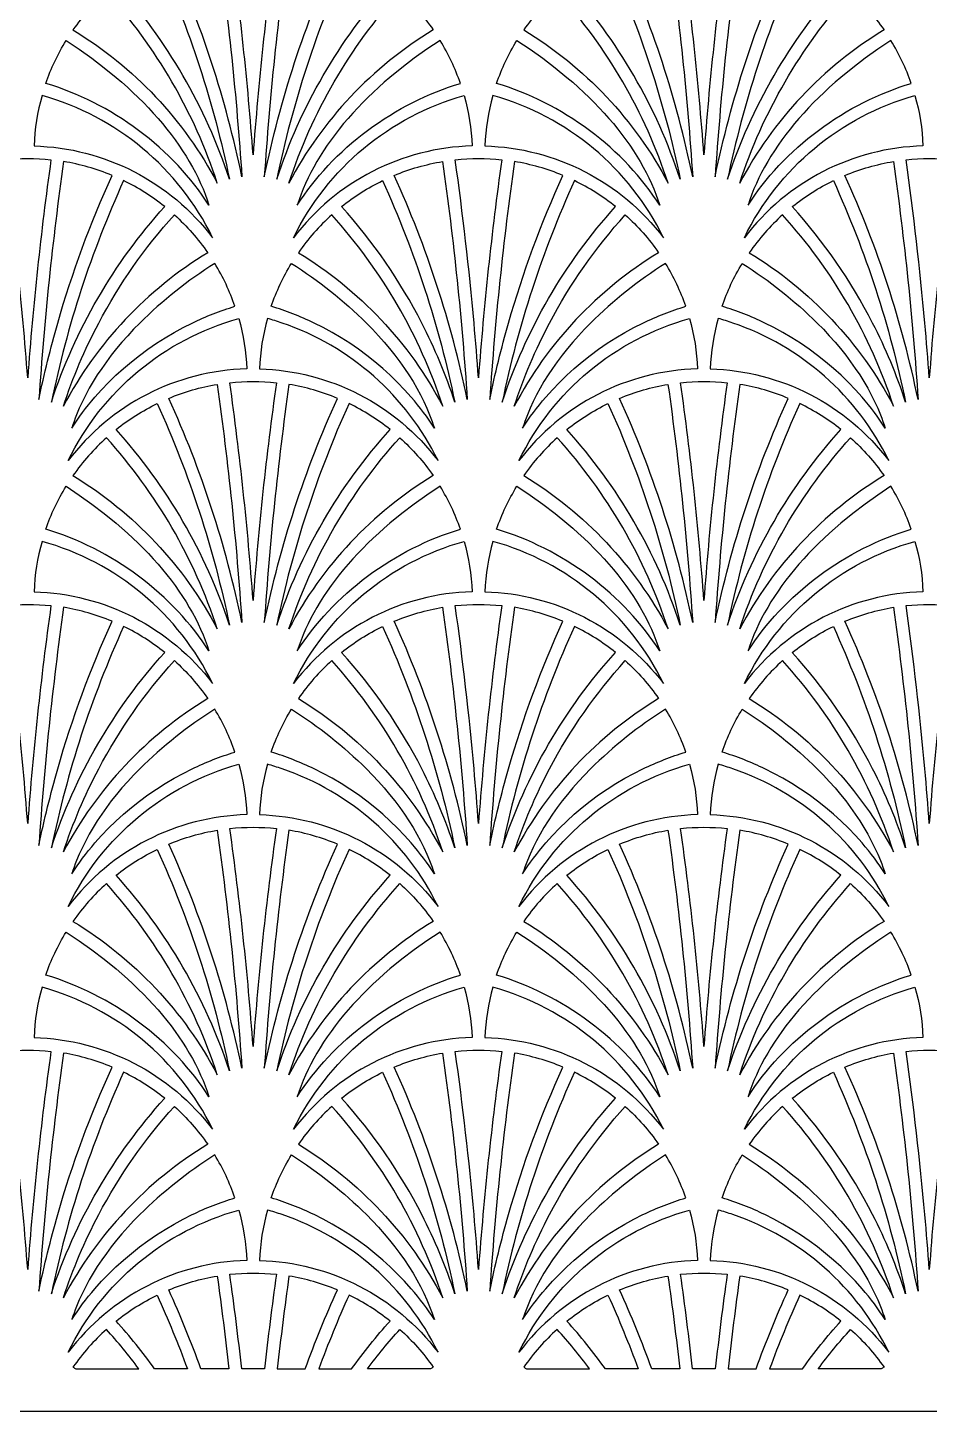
# Model space of a CAD drawing. Extents: x 2725 to 3975, y -848 to 1652.
# Drawn here: x 3244 to 3669, y -848 to -195 of the extents above; entities that cross this region are included whole.
import ezdxf

# ---------------------------------------------------------------- set-up
doc = ezdxf.new("R2010")
doc.units = 0
doc.layers.add('LAYER_05', color=1, linetype='CONTINUOUS')

msp = doc.modelspace()

# ---------------------------------------------------------------- linework, layer by layer
at = {"layer": 'LAYER_05'}
msp.add_lwpolyline([(2725.05, -848.03), (3975.05, -848.03), (3975.05, 1651.97), (2725.05, 1651.97)], close=True, dxfattribs=at)
for points in [[(3333.12, -152.99, -0.018184), (3344.76, -265.34, 0.055844), (3310.27, -159.56, -0.057686)], [(3350.05, -255.04, 0.016589), (3339.07, -152.18, -0.053276), (3361.04, -152.18, 0.016589)], [(3366.98, -152.99, 0.018184), (3355.35, -265.34, -0.055844), (3389.84, -159.56, 0.057686)], [(3545.74, -152.99, -0.018184), (3557.38, -265.34, 0.055844), (3522.89, -159.56, -0.057686)], [(3562.68, -255.04, 0.016589), (3551.69, -152.18, -0.053276), (3573.66, -152.18, 0.016589)], [(3579.61, -152.99, 0.018184), (3567.97, -265.34, -0.055844), (3602.46, -159.56, 0.057686)], [(3304.8, -162.03, -0.055852), (3338.88, -266.55, 0.104701), (3285.43, -174.28, -0.055584)], [(3395.31, -162.03, 0.055852), (3361.22, -266.55, -0.104701), (3414.67, -174.28, 0.055584)], [(3517.42, -162.03, -0.055852), (3551.51, -266.55, 0.104701), (3498.05, -174.28, -0.055584)], [(3607.93, -162.03, 0.055852), (3573.84, -266.55, -0.104701), (3627.3, -174.28, 0.055584)], [(3265.11, -196.05, -0.136031), (3333.18, -268.42, 0.104879), (3280.86, -178.17, 0.057808)], [(3435, -196.05, 0.136031), (3366.92, -268.42, -0.104879), (3419.25, -178.17, -0.057808)], [(3477.73, -196.05, -0.136031), (3545.81, -268.42, 0.104879), (3493.48, -178.17, 0.057808)], [(3647.62, -196.05, 0.136031), (3579.55, -268.42, -0.104879), (3631.87, -178.17, -0.057808)], [(3261.83, -201.08), (3268.04, -205.2), (3274.07, -209.48), (3279.89, -213.91), (3285.48, -218.47), (3288.19, -220.8), (3290.83, -223.15), (3293.4, -225.54), (3295.91, -227.95), (3298.34, -230.38), (3300.71, -232.84), (3303, -235.31), (3305.21, -237.81), (3307.34, -240.32), (3309.4, -242.85), (3311.37, -245.39), (3313.26, -247.94), (3315.07, -250.5), (3316.79, -253.07), (3318.43, -255.65), (3319.98, -258.22), (3321.45, -260.8), (3322.82, -263.38), (3324.11, -265.96), (3325.32, -268.53), (3326.43, -271.1), (3327.45, -273.66), (3328.39, -276.21), (3329.24, -278.75), (3327.67, -276.36), (3326.02, -273.99), (3324.3, -271.62), (3322.51, -269.28), (3320.65, -266.95), (3318.72, -264.64), (3316.73, -262.37), (3314.67, -260.12), (3312.54, -257.9), (3310.35, -255.72), (3308.11, -253.57), (3305.8, -251.47), (3303.44, -249.41), (3301.03, -247.39), (3298.57, -245.43), (3296.06, -243.51), (3293.51, -241.65), (3290.92, -239.85), (3288.29, -238.1), (3285.63, -236.41), (3282.94, -234.79), (3280.22, -233.23), (3277.47, -231.73), (3274.71, -230.3), (3271.93, -228.93), (3269.14, -227.64), (3266.33, -226.41), (3263.52, -225.25), (3260.71, -224.17), (3257.9, -223.15), (3255.09, -222.2), (3252.29, -221.33, -0.054287)], [(3438.28, -201.08), (3432.06, -205.2), (3426.04, -209.48), (3420.22, -213.91), (3414.62, -218.47), (3411.92, -220.8), (3409.28, -223.15), (3406.7, -225.54), (3404.2, -227.95), (3401.76, -230.38), (3399.4, -232.84), (3397.11, -235.31), (3394.9, -237.81), (3392.77, -240.32), (3390.71, -242.85), (3388.74, -245.39), (3386.85, -247.94), (3385.04, -250.5), (3383.31, -253.07), (3381.68, -255.65), (3380.12, -258.22), (3378.66, -260.8), (3377.28, -263.38), (3375.99, -265.96), (3374.79, -268.53), (3373.68, -271.1), (3372.65, -273.66), (3371.72, -276.21), (3370.87, -278.75), (3372.44, -276.36), (3374.09, -273.99), (3375.8, -271.62), (3377.59, -269.28), (3379.45, -266.95), (3381.38, -264.64), (3383.38, -262.37), (3385.44, -260.12), (3387.56, -257.9), (3389.75, -255.72), (3392, -253.57), (3394.3, -251.47), (3396.66, -249.41), (3399.07, -247.39), (3401.53, -245.43), (3404.04, -243.51), (3406.59, -241.65), (3409.18, -239.85), (3411.81, -238.1), (3414.48, -236.41), (3417.17, -234.79), (3419.89, -233.23), (3422.63, -231.73), (3425.4, -230.3), (3428.18, -228.93), (3430.97, -227.64), (3433.77, -226.41), (3436.58, -225.25), (3439.39, -224.17), (3442.21, -223.15), (3445.01, -222.2), (3447.81, -221.33, 0.054287)], [(3474.45, -201.08), (3480.66, -205.2), (3486.69, -209.48), (3492.51, -213.91), (3498.1, -218.47), (3500.81, -220.8), (3503.45, -223.15), (3506.02, -225.54), (3508.53, -227.95), (3510.97, -230.38), (3513.33, -232.84), (3515.62, -235.31), (3517.83, -237.81), (3519.96, -240.32), (3522.02, -242.85), (3523.99, -245.39), (3525.88, -247.94), (3527.69, -250.5), (3529.41, -253.07), (3531.05, -255.65), (3532.6, -258.22), (3534.07, -260.8), (3535.45, -263.38), (3536.74, -265.96), (3537.94, -268.53), (3539.05, -271.1), (3540.08, -273.66), (3541.01, -276.21), (3541.86, -278.75), (3540.29, -276.36), (3538.64, -273.99), (3536.92, -271.62), (3535.13, -269.28), (3533.27, -266.95), (3531.35, -264.64), (3529.35, -262.37), (3527.29, -260.12), (3525.16, -257.9), (3522.98, -255.72), (3520.73, -253.57), (3518.43, -251.47), (3516.07, -249.41), (3513.66, -247.39), (3511.19, -245.43), (3508.69, -243.51), (3506.14, -241.65), (3503.54, -239.85), (3500.92, -238.1), (3498.25, -236.41), (3495.56, -234.79), (3492.84, -233.23), (3490.1, -231.73), (3487.33, -230.3), (3484.55, -228.93), (3481.76, -227.64), (3478.96, -226.41), (3476.15, -225.25), (3473.33, -224.17), (3470.52, -223.15), (3467.72, -222.2), (3464.92, -221.33, -0.054287)], [(3650.9, -201.08), (3644.69, -205.2), (3638.66, -209.48), (3632.84, -213.91), (3627.25, -218.47), (3624.54, -220.8), (3621.9, -223.15), (3619.33, -225.54), (3616.82, -227.95), (3614.38, -230.38), (3612.02, -232.84), (3609.73, -235.31), (3607.52, -237.81), (3605.39, -240.32), (3603.33, -242.85), (3601.36, -245.39), (3599.47, -247.94), (3597.66, -250.5), (3595.94, -253.07), (3594.3, -255.65), (3592.75, -258.22), (3591.28, -260.8), (3589.9, -263.38), (3588.62, -265.96), (3587.41, -268.53), (3586.3, -271.1), (3585.28, -273.66), (3584.34, -276.21), (3583.49, -278.75), (3585.06, -276.36), (3586.71, -273.99), (3588.43, -271.62), (3590.22, -269.28), (3592.08, -266.95), (3594, -264.64), (3596, -262.37), (3598.06, -260.12), (3600.19, -257.9), (3602.37, -255.72), (3604.62, -253.57), (3606.93, -251.47), (3609.28, -249.41), (3611.7, -247.39), (3614.16, -245.43), (3616.66, -243.51), (3619.22, -241.65), (3621.81, -239.85), (3624.44, -238.1), (3627.1, -236.41), (3629.79, -234.79), (3632.51, -233.23), (3635.26, -231.73), (3638.02, -230.3), (3640.8, -228.93), (3643.59, -227.64), (3646.4, -226.41), (3649.2, -225.25), (3652.02, -224.17), (3654.83, -223.15), (3657.64, -222.2), (3660.44, -221.33, 0.054287)], [(3246.74, -250.83, -0.227638), (3330.96, -294.15, 0.214359), (3250.5, -227.06, 0.058403)], [(3453.36, -250.83, 0.227638), (3369.15, -294.15, -0.214359), (3449.6, -227.06, -0.058403)], [(3459.37, -250.83, -0.227638), (3543.58, -294.15, 0.214359), (3463.13, -227.06, 0.058403)], [(3665.99, -250.83, 0.227638), (3581.77, -294.15, -0.214359), (3662.22, -227.06, -0.058403)], [(3241.63, -334.4, 0.012432), (3232.76, -257.38, -0.053276), (3254.73, -257.38, 0.016589), (3243.74, -360.24, 0.004156)], [(3257.91, -334.4, -0.037182), (3283.53, -264.75, 0.057686), (3260.67, -258.19, 0.018184), (3249.03, -370.53, -0.018623)], [(3451.07, -370.53, 0.055844), (3416.58, -264.75, -0.057686), (3439.43, -258.19, -0.018184)], [(3454.25, -334.4, 0.012432), (3445.38, -257.38, -0.053276), (3467.35, -257.38, 0.016589), (3456.36, -360.24, 0.004156)], [(3470.53, -334.4, -0.037182), (3496.15, -264.75, 0.057686), (3473.3, -258.19, 0.018184), (3461.66, -370.53, -0.018623)], [(3663.69, -370.53, 0.055844), (3629.2, -264.75, -0.057686), (3652.06, -258.19, -0.018184)], [(3666.88, -334.4, 0.012432), (3658, -257.38, -0.053276), (3679.97, -257.38, 0.016589), (3668.99, -360.24, 0.004156)], [(3254.91, -371.75, -0.104701), (3308.36, -279.47, 0.055584), (3289, -267.22, 0.055852)], [(3429.62, -334.4, 0.065073), (3391.74, -279.47, -0.055584), (3411.11, -267.22, -0.055852), (3445.2, -371.75, 0.03936)], [(3467.53, -371.75, -0.104701), (3520.99, -279.47, 0.055584), (3501.62, -267.22, 0.055852)], [(3642.24, -334.4, 0.065073), (3604.37, -279.47, -0.055584), (3623.73, -267.22, -0.055852), (3657.82, -371.75, 0.03936)], [(3277.25, -334.4, -0.062169), (3312.94, -283.36, -0.057808), (3328.69, -301.24, 0.136031), (3260.61, -373.61, -0.042433)], [(3439.49, -373.61, 0.104879), (3387.17, -283.36, 0.057808), (3371.42, -301.24, -0.136031)], [(3489.87, -334.4, -0.062169), (3525.56, -283.36, -0.057808), (3541.31, -301.24, 0.136031), (3473.23, -373.61, -0.042433)], [(3652.12, -373.61, 0.104879), (3599.79, -283.36, 0.057808), (3584.04, -301.24, -0.136031)], [(3264.56, -383.95), (3265.77, -382.1), (3267.03, -380.25), (3268.33, -378.41), (3269.67, -376.58), (3271.06, -374.77), (3272.48, -372.96), (3273.95, -371.16), (3275.46, -369.38), (3278.61, -365.87), (3281.9, -362.44), (3285.34, -359.09), (3288.93, -355.84), (3292.64, -352.69), (3296.47, -349.66), (3300.41, -346.76), (3304.44, -343.99), (3308.56, -341.36), (3312.75, -338.89), (3317, -336.56), (3321.3, -334.4, -0.039301), (3341.5, -326.52, 0.054287), (3331.97, -306.27, 0.053379), (3296.62, -334.4), (3293.71, -337.38), (3290.91, -340.39), (3288.22, -343.43), (3285.65, -346.5), (3283.19, -349.58), (3280.86, -352.69), (3278.65, -355.8), (3276.57, -358.93), (3274.61, -362.07), (3272.79, -365.21), (3271.09, -368.35), (3269.52, -371.49), (3268.08, -374.62), (3266.78, -377.74), (3266.17, -379.3), (3265.6, -380.85), (3265.06, -382.4)], [(3435.55, -383.95), (3434.34, -382.1), (3433.08, -380.25), (3431.78, -378.41), (3430.44, -376.58), (3429.05, -374.77), (3427.62, -372.96), (3426.15, -371.16), (3424.64, -369.38), (3421.5, -365.87), (3418.21, -362.44), (3414.76, -359.09), (3411.18, -355.84), (3407.47, -352.69), (3403.64, -349.66), (3399.7, -346.76), (3395.66, -343.99), (3391.54, -341.36), (3387.35, -338.89), (3383.1, -336.56), (3378.8, -334.4, 0.039301), (3358.6, -326.52, -0.054287), (3368.14, -306.27, -0.053379), (3403.49, -334.4), (3406.4, -337.38), (3409.2, -340.39), (3411.89, -343.43), (3414.46, -346.5), (3416.91, -349.58), (3419.24, -352.69), (3421.45, -355.8), (3423.54, -358.93), (3425.49, -362.07), (3427.32, -365.21), (3429.02, -368.35), (3430.59, -371.49), (3432.02, -374.62), (3433.33, -377.74), (3433.93, -379.3), (3434.51, -380.85), (3435.04, -382.4)], [(3533.92, -334.4, -0.039301), (3554.12, -326.52, 0.054287), (3544.59, -306.27, 0.053379), (3509.24, -334.4), (3506.33, -337.38), (3503.53, -340.39), (3500.84, -343.43), (3498.27, -346.5), (3495.82, -349.58), (3493.48, -352.69), (3491.28, -355.8), (3489.19, -358.93), (3487.24, -362.07), (3485.41, -365.21), (3483.71, -368.35), (3482.14, -371.49), (3480.71, -374.62), (3479.4, -377.74), (3478.8, -379.3), (3478.22, -380.85), (3477.68, -382.4), (3477.18, -383.95), (3478.39, -382.1), (3479.65, -380.25), (3480.95, -378.41), (3482.29, -376.58), (3483.68, -374.77), (3485.11, -372.96), (3486.58, -371.16), (3488.09, -369.38), (3491.23, -365.87), (3494.52, -362.44), (3497.97, -359.09), (3501.55, -355.84), (3505.26, -352.69), (3509.09, -349.66), (3513.03, -346.76), (3517.06, -343.99), (3521.18, -341.36), (3525.38, -338.89), (3529.63, -336.56)], [(3648.17, -383.95), (3646.96, -382.1), (3645.7, -380.25), (3644.4, -378.41), (3643.06, -376.58), (3641.67, -374.77), (3640.25, -372.96), (3638.78, -371.16), (3637.27, -369.38), (3634.12, -365.87), (3630.83, -362.44), (3627.38, -359.09), (3623.8, -355.84), (3620.09, -352.69), (3616.26, -349.66), (3612.32, -346.76), (3608.29, -343.99), (3604.17, -341.36), (3599.97, -338.89), (3595.72, -336.56), (3591.43, -334.4, 0.039301), (3571.23, -326.52, -0.054287), (3580.76, -306.27, -0.053379), (3616.11, -334.4), (3619.02, -337.38), (3621.82, -340.39), (3624.51, -343.43), (3627.08, -346.5), (3629.54, -349.58), (3631.87, -352.69), (3634.08, -355.8), (3636.16, -358.93), (3638.11, -362.07), (3639.94, -365.21), (3641.64, -368.35), (3643.21, -371.49), (3644.65, -374.62), (3645.95, -377.74), (3646.56, -379.3), (3647.13, -380.85), (3647.67, -382.4)], [(3347.05, -356.03, 0.227638), (3262.84, -399.35, -0.214359), (3343.29, -332.25, -0.058403)], [(3363.73, -334.4, 0.01416), (3356.82, -332.25, 0.058403), (3353.05, -356.03, -0.227638), (3437.27, -399.35, 0.199593)], [(3559.67, -356.03, 0.227638), (3475.46, -399.35, -0.214359), (3555.91, -332.25, -0.058403)], [(3576.35, -334.4, 0.01416), (3569.44, -332.25, 0.058403), (3565.68, -356.03, -0.227638), (3649.89, -399.35, 0.199593)], [(3333.12, -363.38, -0.018184), (3344.76, -475.73, 0.055844), (3310.27, -369.95, -0.057686)], [(3350.05, -465.43, 0.016589), (3339.07, -362.57, -0.053276), (3361.04, -362.57, 0.016589)], [(3366.98, -363.38, 0.018184), (3355.35, -475.73, -0.055844), (3389.84, -369.95, 0.057686)], [(3545.74, -363.38, -0.018184), (3557.38, -475.73, 0.055844), (3522.89, -369.95, -0.057686)], [(3562.68, -465.43, 0.016589), (3551.69, -362.57, -0.053276), (3573.66, -362.57, 0.016589)], [(3579.61, -363.38, 0.018184), (3567.97, -475.73, -0.055844), (3602.46, -369.95, 0.057686)], [(3304.8, -372.42, -0.055852), (3338.88, -476.94, 0.104701), (3285.43, -384.67, -0.055584)], [(3395.31, -372.42, 0.055852), (3361.22, -476.94, -0.104701), (3414.67, -384.67, 0.055584)], [(3517.42, -372.42, -0.055852), (3551.51, -476.94, 0.104701), (3498.05, -384.67, -0.055584)], [(3607.93, -372.42, 0.055852), (3573.84, -476.94, -0.104701), (3627.3, -384.67, 0.055584)], [(3265.11, -406.44, -0.136031), (3333.18, -478.81, 0.104879), (3280.86, -388.56, 0.057808)], [(3435, -406.44, 0.136031), (3366.92, -478.81, -0.104879), (3419.25, -388.56, -0.057808)], [(3477.73, -406.44, -0.136031), (3545.81, -478.81, 0.104879), (3493.48, -388.56, 0.057808)], [(3647.62, -406.44, 0.136031), (3579.55, -478.81, -0.104879), (3631.87, -388.56, -0.057808)], [(3261.83, -411.47), (3268.04, -415.59), (3274.07, -419.87), (3279.89, -424.3), (3285.48, -428.86), (3288.19, -431.19), (3290.83, -433.54), (3293.4, -435.93), (3295.91, -438.34), (3298.34, -440.77), (3300.71, -443.23), (3303, -445.7), (3305.21, -448.2), (3307.34, -450.71), (3309.4, -453.24), (3311.37, -455.78), (3313.26, -458.33), (3315.07, -460.89), (3316.79, -463.46), (3318.43, -466.04), (3319.98, -468.62), (3321.45, -471.2), (3322.82, -473.77), (3324.11, -476.35), (3325.32, -478.93), (3326.43, -481.49), (3327.45, -484.05), (3328.39, -486.6), (3329.24, -489.14), (3327.67, -486.76), (3326.02, -484.38), (3324.3, -482.01), (3322.51, -479.67), (3320.65, -477.34), (3318.72, -475.04), (3316.73, -472.76), (3314.67, -470.51), (3312.54, -468.29), (3310.35, -466.11), (3308.11, -463.96), (3305.8, -461.86), (3303.44, -459.8), (3301.03, -457.78), (3298.57, -455.82), (3296.06, -453.9), (3293.51, -452.04), (3290.92, -450.24), (3288.29, -448.49), (3285.63, -446.8), (3282.94, -445.18), (3280.22, -443.62), (3277.47, -442.12), (3274.71, -440.69), (3271.93, -439.33), (3269.14, -438.03), (3266.33, -436.8), (3263.52, -435.65), (3260.71, -434.56), (3257.9, -433.54), (3255.09, -432.6), (3252.29, -431.72, -0.054287)], [(3438.28, -411.47), (3432.06, -415.59), (3426.04, -419.87), (3420.22, -424.3), (3414.62, -428.86), (3411.92, -431.19), (3409.28, -433.54), (3406.7, -435.93), (3404.2, -438.34), (3401.76, -440.77), (3399.4, -443.23), (3397.11, -445.7), (3394.9, -448.2), (3392.77, -450.71), (3390.71, -453.24), (3388.74, -455.78), (3386.85, -458.33), (3385.04, -460.89), (3383.31, -463.46), (3381.68, -466.04), (3380.12, -468.62), (3378.66, -471.2), (3377.28, -473.77), (3375.99, -476.35), (3374.79, -478.93), (3373.68, -481.49), (3372.65, -484.05), (3371.72, -486.6), (3370.87, -489.14), (3372.44, -486.76), (3374.09, -484.38), (3375.8, -482.01), (3377.59, -479.67), (3379.45, -477.34), (3381.38, -475.04), (3383.38, -472.76), (3385.44, -470.51), (3387.56, -468.29), (3389.75, -466.11), (3392, -463.96), (3394.3, -461.86), (3396.66, -459.8), (3399.07, -457.78), (3401.53, -455.82), (3404.04, -453.9), (3406.59, -452.04), (3409.18, -450.24), (3411.81, -448.49), (3414.48, -446.8), (3417.17, -445.18), (3419.89, -443.62), (3422.63, -442.12), (3425.4, -440.69), (3428.18, -439.33), (3430.97, -438.03), (3433.77, -436.8), (3436.58, -435.65), (3439.39, -434.56), (3442.21, -433.54), (3445.01, -432.6), (3447.81, -431.72, 0.054287)], [(3474.45, -411.47), (3480.66, -415.59), (3486.69, -419.87), (3492.51, -424.3), (3498.1, -428.86), (3500.81, -431.19), (3503.45, -433.54), (3506.02, -435.93), (3508.53, -438.34), (3510.97, -440.77), (3513.33, -443.23), (3515.62, -445.7), (3517.83, -448.2), (3519.96, -450.71), (3522.02, -453.24), (3523.99, -455.78), (3525.88, -458.33), (3527.69, -460.89), (3529.41, -463.46), (3531.05, -466.04), (3532.6, -468.62), (3534.07, -471.2), (3535.45, -473.77), (3536.74, -476.35), (3537.94, -478.93), (3539.05, -481.49), (3540.08, -484.05), (3541.01, -486.6), (3541.86, -489.14), (3540.29, -486.76), (3538.64, -484.38), (3536.92, -482.01), (3535.13, -479.67), (3533.27, -477.34), (3531.35, -475.04), (3529.35, -472.76), (3527.29, -470.51), (3525.16, -468.29), (3522.98, -466.11), (3520.73, -463.96), (3518.43, -461.86), (3516.07, -459.8), (3513.66, -457.78), (3511.19, -455.82), (3508.69, -453.9), (3506.14, -452.04), (3503.54, -450.24), (3500.92, -448.49), (3498.25, -446.8), (3495.56, -445.18), (3492.84, -443.62), (3490.1, -442.12), (3487.33, -440.69), (3484.55, -439.33), (3481.76, -438.03), (3478.96, -436.8), (3476.15, -435.65), (3473.33, -434.56), (3470.52, -433.54), (3467.72, -432.6), (3464.92, -431.72, -0.054287)], [(3650.9, -411.47), (3644.69, -415.59), (3638.66, -419.87), (3632.84, -424.3), (3627.25, -428.86), (3624.54, -431.19), (3621.9, -433.54), (3619.33, -435.93), (3616.82, -438.34), (3614.38, -440.77), (3612.02, -443.23), (3609.73, -445.7), (3607.52, -448.2), (3605.39, -450.71), (3603.33, -453.24), (3601.36, -455.78), (3599.47, -458.33), (3597.66, -460.89), (3595.94, -463.46), (3594.3, -466.04), (3592.75, -468.62), (3591.28, -471.2), (3589.9, -473.77), (3588.62, -476.35), (3587.41, -478.93), (3586.3, -481.49), (3585.28, -484.05), (3584.34, -486.6), (3583.49, -489.14), (3585.06, -486.76), (3586.71, -484.38), (3588.43, -482.01), (3590.22, -479.67), (3592.08, -477.34), (3594, -475.04), (3596, -472.76), (3598.06, -470.51), (3600.19, -468.29), (3602.37, -466.11), (3604.62, -463.96), (3606.93, -461.86), (3609.28, -459.8), (3611.7, -457.78), (3614.16, -455.82), (3616.66, -453.9), (3619.22, -452.04), (3621.81, -450.24), (3624.44, -448.49), (3627.1, -446.8), (3629.79, -445.18), (3632.51, -443.62), (3635.26, -442.12), (3638.02, -440.69), (3640.8, -439.33), (3643.59, -438.03), (3646.4, -436.8), (3649.2, -435.65), (3652.02, -434.56), (3654.83, -433.54), (3657.64, -432.6), (3660.44, -431.72, 0.054287)], [(3246.74, -461.23, -0.227638), (3330.96, -504.54, 0.214359), (3250.5, -437.45, 0.058403)], [(3453.36, -461.23, 0.227638), (3369.15, -504.54, -0.214359), (3449.6, -437.45, -0.058403)], [(3459.37, -461.23, -0.227638), (3543.58, -504.54, 0.214359), (3463.13, -437.45, 0.058403)], [(3665.99, -461.23, 0.227638), (3581.77, -504.54, -0.214359), (3662.22, -437.45, -0.058403)], [(3241.63, -544.79, 0.012432), (3232.76, -467.77, -0.053276), (3254.73, -467.77, 0.016589), (3243.74, -570.63, 0.004156)], [(3257.91, -544.79, -0.037182), (3283.53, -475.15, 0.057686), (3260.67, -468.58, 0.018184), (3249.03, -580.92, -0.018623)], [(3451.07, -580.92, 0.055844), (3416.58, -475.15, -0.057686), (3439.43, -468.58, -0.018184)], [(3454.25, -544.79, 0.012432), (3445.38, -467.77, -0.053276), (3467.35, -467.77, 0.016589), (3456.36, -570.63, 0.004156)], [(3470.53, -544.79, -0.037182), (3496.15, -475.15, 0.057686), (3473.3, -468.58, 0.018184), (3461.66, -580.92, -0.018623)], [(3663.69, -580.92, 0.055844), (3629.2, -475.15, -0.057686), (3652.06, -468.58, -0.018184)], [(3666.88, -544.79, 0.012432), (3658, -467.77, -0.053276), (3679.97, -467.77, 0.016589), (3668.99, -570.63, 0.004156)], [(3254.91, -582.14, -0.104701), (3308.36, -489.87, 0.055584), (3289, -477.61, 0.055852)], [(3429.62, -544.79, 0.065073), (3391.74, -489.87, -0.055584), (3411.11, -477.61, -0.055852), (3445.2, -582.14, 0.03936)], [(3467.53, -582.14, -0.104701), (3520.99, -489.87, 0.055584), (3501.62, -477.61, 0.055852)], [(3642.24, -544.79, 0.065073), (3604.37, -489.87, -0.055584), (3623.73, -477.61, -0.055852), (3657.82, -582.14, 0.03936)], [(3277.25, -544.79, -0.062169), (3312.94, -493.75, -0.057808), (3328.69, -511.63, 0.136031), (3260.61, -584, -0.042433)], [(3439.49, -584, 0.104879), (3387.17, -493.75, 0.057808), (3371.42, -511.63, -0.136031)], [(3489.87, -544.79, -0.062169), (3525.56, -493.75, -0.057808), (3541.31, -511.63, 0.136031), (3473.23, -584, -0.042433)], [(3652.12, -584, 0.104879), (3599.79, -493.75, 0.057808), (3584.04, -511.63, -0.136031)], [(3264.56, -594.34), (3265.77, -592.49), (3267.03, -590.64), (3268.33, -588.8), (3269.67, -586.98), (3271.06, -585.16), (3272.48, -583.35), (3273.95, -581.55), (3275.46, -579.78), (3278.61, -576.26), (3281.9, -572.83), (3285.34, -569.48), (3288.93, -566.23), (3292.64, -563.08), (3296.47, -560.05), (3300.41, -557.15), (3304.44, -554.38), (3308.56, -551.76), (3312.75, -549.28), (3317, -546.95), (3321.3, -544.79, -0.039301), (3341.5, -536.92, 0.054287), (3331.97, -516.66, 0.053379), (3296.62, -544.79), (3293.71, -547.77), (3290.91, -550.78), (3288.22, -553.82), (3285.65, -556.89), (3283.19, -559.97), (3280.86, -563.08), (3278.65, -566.2), (3276.57, -569.33), (3274.61, -572.46), (3272.79, -575.6), (3271.09, -578.74), (3269.52, -581.88), (3268.08, -585.01), (3266.78, -588.14), (3266.17, -589.69), (3265.6, -591.25), (3265.06, -592.79)], [(3435.55, -594.34), (3434.34, -592.49), (3433.08, -590.64), (3431.78, -588.8), (3430.44, -586.98), (3429.05, -585.16), (3427.62, -583.35), (3426.15, -581.55), (3424.64, -579.78), (3421.5, -576.26), (3418.21, -572.83), (3414.76, -569.48), (3411.18, -566.23), (3407.47, -563.08), (3403.64, -560.05), (3399.7, -557.15), (3395.66, -554.38), (3391.54, -551.76), (3387.35, -549.28), (3383.1, -546.95), (3378.8, -544.79, 0.039301), (3358.6, -536.92, -0.054287), (3368.14, -516.66, -0.053379), (3403.49, -544.79), (3406.4, -547.77), (3409.2, -550.78), (3411.89, -553.82), (3414.46, -556.89), (3416.91, -559.97), (3419.24, -563.08), (3421.45, -566.2), (3423.54, -569.33), (3425.49, -572.46), (3427.32, -575.6), (3429.02, -578.74), (3430.59, -581.88), (3432.02, -585.01), (3433.33, -588.14), (3433.93, -589.69), (3434.51, -591.25), (3435.04, -592.79)], [(3477.18, -594.34), (3478.39, -592.49), (3479.65, -590.64), (3480.95, -588.8), (3482.29, -586.98), (3483.68, -585.16), (3485.11, -583.35), (3486.58, -581.55), (3488.09, -579.78), (3491.23, -576.26), (3494.52, -572.83), (3497.97, -569.48), (3501.55, -566.23), (3505.26, -563.08), (3509.09, -560.05), (3513.03, -557.15), (3517.06, -554.38), (3521.18, -551.76), (3525.38, -549.28), (3529.63, -546.95), (3533.92, -544.79, -0.039301), (3554.12, -536.92, 0.054287), (3544.59, -516.66, 0.053379), (3509.24, -544.79), (3506.33, -547.77), (3503.53, -550.78), (3500.84, -553.82), (3498.27, -556.89), (3495.82, -559.97), (3493.48, -563.08), (3491.28, -566.2), (3489.19, -569.33), (3487.24, -572.46), (3485.41, -575.6), (3483.71, -578.74), (3482.14, -581.88), (3480.71, -585.01), (3479.4, -588.14), (3478.8, -589.69), (3478.22, -591.25), (3477.68, -592.79)], [(3648.17, -594.34), (3646.96, -592.49), (3645.7, -590.64), (3644.4, -588.8), (3643.06, -586.98), (3641.67, -585.16), (3640.25, -583.35), (3638.78, -581.55), (3637.27, -579.78), (3634.12, -576.26), (3630.83, -572.83), (3627.38, -569.48), (3623.8, -566.23), (3620.09, -563.08), (3616.26, -560.05), (3612.32, -557.15), (3608.29, -554.38), (3604.17, -551.76), (3599.97, -549.28), (3595.72, -546.95), (3591.43, -544.79, 0.039301), (3571.23, -536.92, -0.054287), (3580.76, -516.66, -0.053379), (3616.11, -544.79), (3619.02, -547.77), (3621.82, -550.78), (3624.51, -553.82), (3627.08, -556.89), (3629.54, -559.97), (3631.87, -563.08), (3634.08, -566.2), (3636.16, -569.33), (3638.11, -572.46), (3639.94, -575.6), (3641.64, -578.74), (3643.21, -581.88), (3644.65, -585.01), (3645.95, -588.14), (3646.56, -589.69), (3647.13, -591.25), (3647.67, -592.79)], [(3347.05, -566.42, 0.227638), (3262.84, -609.74, -0.214359), (3343.29, -542.65, -0.058403)], [(3363.73, -544.79, 0.01416), (3356.82, -542.65, 0.058403), (3353.05, -566.42, -0.227638), (3437.27, -609.74, 0.199593)], [(3559.67, -566.42, 0.227638), (3475.46, -609.74, -0.214359), (3555.91, -542.65, -0.058403)], [(3576.35, -544.79, 0.01416), (3569.44, -542.65, 0.058403), (3565.68, -566.42, -0.227638), (3649.89, -609.74, 0.199593)], [(3333.12, -573.78, -0.018184), (3344.76, -686.12, 0.055844), (3310.27, -580.34, -0.057686)], [(3350.05, -675.82, 0.016589), (3339.07, -572.97, -0.053276), (3361.04, -572.97, 0.016589)], [(3366.98, -573.78, 0.018184), (3355.35, -686.12, -0.055844), (3389.84, -580.34, 0.057686)], [(3545.74, -573.78, -0.018184), (3557.38, -686.12, 0.055844), (3522.89, -580.34, -0.057686)], [(3562.68, -675.82, 0.016589), (3551.69, -572.97, -0.053276), (3573.66, -572.97, 0.016589)], [(3579.61, -573.78, 0.018184), (3567.97, -686.12, -0.055844), (3602.46, -580.34, 0.057686)], [(3304.8, -582.81, -0.055852), (3338.88, -687.33, 0.104701), (3285.43, -595.06, -0.055584)], [(3395.31, -582.81, 0.055852), (3361.22, -687.33, -0.104701), (3414.67, -595.06, 0.055584)], [(3517.42, -582.81, -0.055852), (3551.51, -687.33, 0.104701), (3498.05, -595.06, -0.055584)], [(3607.93, -582.81, 0.055852), (3573.84, -687.33, -0.104701), (3627.3, -595.06, 0.055584)], [(3265.11, -616.83, -0.136031), (3333.18, -689.2, 0.104879), (3280.86, -598.95, 0.057808)], [(3435, -616.83, 0.136031), (3366.92, -689.2, -0.104879), (3419.25, -598.95, -0.057808)], [(3477.73, -616.83, -0.136031), (3545.81, -689.2, 0.104879), (3493.48, -598.95, 0.057808)], [(3647.62, -616.83, 0.136031), (3579.55, -689.2, -0.104879), (3631.87, -598.95, -0.057808)], [(3261.83, -621.86), (3268.04, -625.98), (3274.07, -630.27), (3279.89, -634.69), (3285.48, -639.25), (3288.19, -641.58), (3290.83, -643.94), (3293.4, -646.32), (3295.91, -648.73), (3298.34, -651.16), (3300.71, -653.62), (3303, -656.1), (3305.21, -658.59), (3307.34, -661.1), (3309.4, -663.63), (3311.37, -666.17), (3313.26, -668.72), (3315.07, -671.29), (3316.79, -673.85), (3318.43, -676.43), (3319.98, -679.01), (3321.45, -681.59), (3322.82, -684.17), (3324.11, -686.74), (3325.32, -689.32), (3326.43, -691.88), (3327.45, -694.44), (3328.39, -697), (3329.24, -699.53), (3327.67, -697.15), (3326.02, -694.77), (3324.3, -692.41), (3322.51, -690.06), (3320.65, -687.73), (3318.72, -685.43), (3316.73, -683.15), (3314.67, -680.9), (3312.54, -678.68), (3310.35, -676.5), (3308.11, -674.35), (3305.8, -672.25), (3303.44, -670.19), (3301.03, -668.18), (3298.57, -666.21), (3296.06, -664.29), (3293.51, -662.43), (3290.92, -660.63), (3288.29, -658.88), (3285.63, -657.2), (3282.94, -655.57), (3280.22, -654.01), (3277.47, -652.51), (3274.71, -651.08), (3271.93, -649.72), (3269.14, -648.42), (3266.33, -647.19), (3263.52, -646.04), (3260.71, -644.95), (3257.9, -643.93), (3255.09, -642.99), (3252.29, -642.11, -0.054287)], [(3438.28, -621.86), (3432.06, -625.98), (3426.04, -630.27), (3420.22, -634.69), (3414.62, -639.25), (3411.92, -641.58), (3409.28, -643.94), (3406.7, -646.32), (3404.2, -648.73), (3401.76, -651.16), (3399.4, -653.62), (3397.11, -656.1), (3394.9, -658.59), (3392.77, -661.1), (3390.71, -663.63), (3388.74, -666.17), (3386.85, -668.72), (3385.04, -671.29), (3383.31, -673.85), (3381.68, -676.43), (3380.12, -679.01), (3378.66, -681.59), (3377.28, -684.17), (3375.99, -686.74), (3374.79, -689.32), (3373.68, -691.88), (3372.65, -694.44), (3371.72, -697), (3370.87, -699.53), (3372.44, -697.15), (3374.09, -694.77), (3375.8, -692.41), (3377.59, -690.06), (3379.45, -687.73), (3381.38, -685.43), (3383.38, -683.15), (3385.44, -680.9), (3387.56, -678.68), (3389.75, -676.5), (3392, -674.35), (3394.3, -672.25), (3396.66, -670.19), (3399.07, -668.18), (3401.53, -666.21), (3404.04, -664.29), (3406.59, -662.43), (3409.18, -660.63), (3411.81, -658.88), (3414.48, -657.2), (3417.17, -655.57), (3419.89, -654.01), (3422.63, -652.51), (3425.4, -651.08), (3428.18, -649.72), (3430.97, -648.42), (3433.77, -647.19), (3436.58, -646.04), (3439.39, -644.95), (3442.21, -643.93), (3445.01, -642.99), (3447.81, -642.11, 0.054287)], [(3474.45, -621.86), (3480.66, -625.98), (3486.69, -630.27), (3492.51, -634.69), (3498.1, -639.25), (3500.81, -641.58), (3503.45, -643.94), (3506.02, -646.32), (3508.53, -648.73), (3510.97, -651.16), (3513.33, -653.62), (3515.62, -656.1), (3517.83, -658.59), (3519.96, -661.1), (3522.02, -663.63), (3523.99, -666.17), (3525.88, -668.72), (3527.69, -671.29), (3529.41, -673.85), (3531.05, -676.43), (3532.6, -679.01), (3534.07, -681.59), (3535.45, -684.17), (3536.74, -686.74), (3537.94, -689.32), (3539.05, -691.88), (3540.08, -694.44), (3541.01, -697), (3541.86, -699.53), (3540.29, -697.15), (3538.64, -694.77), (3536.92, -692.41), (3535.13, -690.06), (3533.27, -687.73), (3531.35, -685.43), (3529.35, -683.15), (3527.29, -680.9), (3525.16, -678.68), (3522.98, -676.5), (3520.73, -674.35), (3518.43, -672.25), (3516.07, -670.19), (3513.66, -668.18), (3511.19, -666.21), (3508.69, -664.29), (3506.14, -662.43), (3503.54, -660.63), (3500.92, -658.88), (3498.25, -657.2), (3495.56, -655.57), (3492.84, -654.01), (3490.1, -652.51), (3487.33, -651.08), (3484.55, -649.72), (3481.76, -648.42), (3478.96, -647.19), (3476.15, -646.04), (3473.33, -644.95), (3470.52, -643.93), (3467.72, -642.99), (3464.92, -642.11, -0.054287)], [(3650.9, -621.86), (3644.69, -625.98), (3638.66, -630.27), (3632.84, -634.69), (3627.25, -639.25), (3624.54, -641.58), (3621.9, -643.94), (3619.33, -646.32), (3616.82, -648.73), (3614.38, -651.16), (3612.02, -653.62), (3609.73, -656.1), (3607.52, -658.59), (3605.39, -661.1), (3603.33, -663.63), (3601.36, -666.17), (3599.47, -668.72), (3597.66, -671.29), (3595.94, -673.85), (3594.3, -676.43), (3592.75, -679.01), (3591.28, -681.59), (3589.9, -684.17), (3588.62, -686.74), (3587.41, -689.32), (3586.3, -691.88), (3585.28, -694.44), (3584.34, -697), (3583.49, -699.53), (3585.06, -697.15), (3586.71, -694.77), (3588.43, -692.41), (3590.22, -690.06), (3592.08, -687.73), (3594, -685.43), (3596, -683.15), (3598.06, -680.9), (3600.19, -678.68), (3602.37, -676.5), (3604.62, -674.35), (3606.93, -672.25), (3609.28, -670.19), (3611.7, -668.18), (3614.16, -666.21), (3616.66, -664.29), (3619.22, -662.43), (3621.81, -660.63), (3624.44, -658.88), (3627.1, -657.2), (3629.79, -655.57), (3632.51, -654.01), (3635.26, -652.51), (3638.02, -651.08), (3640.8, -649.72), (3643.59, -648.42), (3646.4, -647.19), (3649.2, -646.04), (3652.02, -644.95), (3654.83, -643.93), (3657.64, -642.99), (3660.44, -642.11, 0.054287)], [(3246.74, -671.62, -0.227638), (3330.96, -714.93, 0.214359), (3250.5, -647.84, 0.058403)], [(3453.36, -671.62, 0.227638), (3369.15, -714.93, -0.214359), (3449.6, -647.84, -0.058403)], [(3459.37, -671.62, -0.227638), (3543.58, -714.93, 0.214359), (3463.13, -647.84, 0.058403)], [(3665.99, -671.62, 0.227638), (3581.77, -714.93, -0.214359), (3662.22, -647.84, -0.058403)], [(3241.63, -755.18, 0.012432), (3232.76, -678.16, -0.053276), (3254.73, -678.16, 0.016589), (3243.74, -781.02, 0.004156)], [(3257.91, -755.18, -0.037182), (3283.53, -685.54, 0.057686), (3260.67, -678.97, 0.018184), (3249.03, -791.32, -0.018623)], [(3451.07, -791.32, 0.055844), (3416.58, -685.54, -0.057686), (3439.43, -678.97, -0.018184)], [(3454.25, -755.18, 0.012432), (3445.38, -678.16, -0.053276), (3467.35, -678.16, 0.016589), (3456.36, -781.02, 0.004156)], [(3470.53, -755.18, -0.037182), (3496.15, -685.54, 0.057686), (3473.3, -678.97, 0.018184), (3461.66, -791.32, -0.018623)], [(3663.69, -791.32, 0.055844), (3629.2, -685.54, -0.057686), (3652.06, -678.97, -0.018184)], [(3666.88, -755.18, 0.012432), (3658, -678.16, -0.053276), (3679.97, -678.16, 0.016589), (3668.99, -781.02, 0.004156)], [(3254.91, -792.53, -0.104701), (3308.36, -700.26, 0.055584), (3289, -688.01, 0.055852)], [(3429.62, -755.18, 0.065073), (3391.74, -700.26, -0.055584), (3411.11, -688.01, -0.055852), (3445.2, -792.53, 0.03936)], [(3467.53, -792.53, -0.104701), (3520.99, -700.26, 0.055584), (3501.62, -688.01, 0.055852)], [(3642.24, -755.18, 0.065073), (3604.37, -700.26, -0.055584), (3623.73, -688.01, -0.055852), (3657.82, -792.53, 0.03936)], [(3277.25, -755.18, -0.062169), (3312.94, -704.14, -0.057808), (3328.69, -722.02, 0.136031), (3260.61, -794.4, -0.042433)], [(3439.49, -794.4, 0.104879), (3387.17, -704.14, 0.057808), (3371.42, -722.02, -0.136031)], [(3489.87, -755.18, -0.062169), (3525.56, -704.14, -0.057808), (3541.31, -722.02, 0.136031), (3473.23, -794.4, -0.042433)], [(3652.12, -794.4, 0.104879), (3599.79, -704.14, 0.057808), (3584.04, -722.02, -0.136031)], [(3264.56, -804.73), (3265.77, -802.88), (3267.03, -801.03), (3268.33, -799.2), (3269.67, -797.37), (3271.06, -795.55), (3272.48, -793.74), (3273.95, -791.95), (3275.46, -790.17), (3278.61, -786.66), (3281.9, -783.22), (3285.34, -779.87), (3288.93, -776.62), (3292.64, -773.47), (3296.47, -770.44), (3300.41, -767.54), (3304.44, -764.77), (3308.56, -762.15), (3312.75, -759.67), (3317, -757.35), (3321.3, -755.18, -0.039301), (3341.5, -747.31, 0.054287), (3331.97, -727.05, 0.053379), (3296.62, -755.18), (3293.71, -758.16), (3290.91, -761.18), (3288.22, -764.21), (3285.65, -767.28), (3283.19, -770.37), (3280.86, -773.47), (3278.65, -776.59), (3276.57, -779.72), (3274.61, -782.85), (3272.79, -785.99), (3271.09, -789.13), (3269.52, -792.27), (3268.08, -795.4), (3266.78, -798.53), (3266.17, -800.08), (3265.6, -801.64), (3265.06, -803.19)], [(3435.55, -804.73), (3434.34, -802.88), (3433.08, -801.03), (3431.78, -799.2), (3430.44, -797.37), (3429.05, -795.55), (3427.62, -793.74), (3426.15, -791.95), (3424.64, -790.17), (3421.5, -786.66), (3418.21, -783.22), (3414.76, -779.87), (3411.18, -776.62), (3407.47, -773.47), (3403.64, -770.44), (3399.7, -767.54), (3395.66, -764.77), (3391.54, -762.15), (3387.35, -759.67), (3383.1, -757.35), (3378.8, -755.18, 0.039301), (3358.6, -747.31, -0.054287), (3368.14, -727.05, -0.053379), (3403.49, -755.18), (3406.4, -758.16), (3409.2, -761.18), (3411.89, -764.21), (3414.46, -767.28), (3416.91, -770.37), (3419.24, -773.47), (3421.45, -776.59), (3423.54, -779.72), (3425.49, -782.85), (3427.32, -785.99), (3429.02, -789.13), (3430.59, -792.27), (3432.02, -795.4), (3433.33, -798.53), (3433.93, -800.08), (3434.51, -801.64), (3435.04, -803.19)], [(3477.18, -804.73), (3478.39, -802.88), (3479.65, -801.03), (3480.95, -799.2), (3482.29, -797.37), (3483.68, -795.55), (3485.11, -793.74), (3486.58, -791.95), (3488.09, -790.17), (3491.23, -786.66), (3494.52, -783.22), (3497.97, -779.87), (3501.55, -776.62), (3505.26, -773.47), (3509.09, -770.44), (3513.03, -767.54), (3517.06, -764.77), (3521.18, -762.15), (3525.38, -759.67), (3529.63, -757.35), (3533.92, -755.18, -0.039301), (3554.12, -747.31, 0.054287), (3544.59, -727.05, 0.053379), (3509.24, -755.18), (3506.33, -758.16), (3503.53, -761.18), (3500.84, -764.21), (3498.27, -767.28), (3495.82, -770.37), (3493.48, -773.47), (3491.28, -776.59), (3489.19, -779.72), (3487.24, -782.85), (3485.41, -785.99), (3483.71, -789.13), (3482.14, -792.27), (3480.71, -795.4), (3479.4, -798.53), (3478.8, -800.08), (3478.22, -801.64), (3477.68, -803.19)], [(3648.17, -804.73), (3646.96, -802.88), (3645.7, -801.03), (3644.4, -799.2), (3643.06, -797.37), (3641.67, -795.55), (3640.25, -793.74), (3638.78, -791.95), (3637.27, -790.17), (3634.12, -786.66), (3630.83, -783.22), (3627.38, -779.87), (3623.8, -776.62), (3620.09, -773.47), (3616.26, -770.44), (3612.32, -767.54), (3608.29, -764.77), (3604.17, -762.15), (3599.97, -759.67), (3595.72, -757.35), (3591.43, -755.18, 0.039301), (3571.23, -747.31, -0.054287), (3580.76, -727.05, -0.053379), (3616.11, -755.18), (3619.02, -758.16), (3621.82, -761.18), (3624.51, -764.21), (3627.08, -767.28), (3629.54, -770.37), (3631.87, -773.47), (3634.08, -776.59), (3636.16, -779.72), (3638.11, -782.85), (3639.94, -785.99), (3641.64, -789.13), (3643.21, -792.27), (3644.65, -795.4), (3645.95, -798.53), (3646.56, -800.08), (3647.13, -801.64), (3647.67, -803.19)], [(3347.05, -776.81, 0.227638), (3262.84, -820.13, -0.214359), (3343.29, -753.04, -0.058403)], [(3363.73, -755.18, 0.01416), (3356.82, -753.04, 0.058403), (3353.05, -776.81, -0.227638), (3437.27, -820.13, 0.199593)], [(3559.67, -776.81, 0.227638), (3475.46, -820.13, -0.214359), (3555.91, -753.04, -0.058403)], [(3576.35, -755.18, 0.01416), (3569.44, -753.04, 0.058403), (3565.68, -776.81, -0.227638), (3649.89, -820.13, 0.199593)], [(3344.69, -828.03, 0.007219), (3339.07, -783.36, -0.053276), (3361.04, -783.36, 0.007219), (3355.42, -828.03)], [(3557.31, -828.03, 0.007219), (3551.69, -783.36, -0.053276), (3573.66, -783.36, 0.007219), (3568.04, -828.03)], [(3325.45, -828.03, 0.020157), (3310.27, -790.73, -0.057686), (3333.12, -784.17, -0.007116), (3338.65, -828.03)], [(3374.66, -828.03, -0.020157), (3389.84, -790.73, 0.057686), (3366.98, -784.17, 0.007116), (3361.46, -828.03)], [(3538.07, -828.03, 0.020157), (3522.89, -790.73, -0.057686), (3545.74, -784.17, -0.007116), (3551.27, -828.03)], [(3587.28, -828.03, -0.020157), (3602.46, -790.73, 0.057686), (3579.61, -784.17, 0.007116), (3574.08, -828.03)], [(3303.59, -828.03, 0.028162), (3285.43, -805.45, -0.055584), (3304.8, -793.2, -0.019068), (3319.06, -828.03)], [(3396.51, -828.03, -0.028162), (3414.67, -805.45, 0.055584), (3395.31, -793.2, 0.019068), (3381.04, -828.03)], [(3516.21, -828.03, 0.028162), (3498.05, -805.45, -0.055584), (3517.42, -793.2, -0.019068), (3531.69, -828.03)], [(3609.14, -828.03, -0.028162), (3627.3, -805.45, 0.055584), (3607.93, -793.2, 0.019068), (3593.67, -828.03)], [(3296.17, -828.03, 0.02404), (3280.86, -809.34, 0.057808), (3265.11, -827.22, -0.002084), (3266.43, -828.03)], [(3403.94, -828.03, -0.02404), (3419.25, -809.34, -0.057808), (3435, -827.22, 0.002084), (3433.68, -828.03)], [(3508.79, -828.03, 0.02404), (3493.48, -809.34, 0.057808), (3477.73, -827.22, -0.002084), (3479.05, -828.03)], [(3616.56, -828.03, -0.02404), (3631.87, -809.34, -0.057808), (3647.62, -827.22, 0.002084), (3646.3, -828.03)]]:
    msp.add_lwpolyline(points, format="xyb", close=True, dxfattribs=at)

doc.saveas('drawing.dxf')
